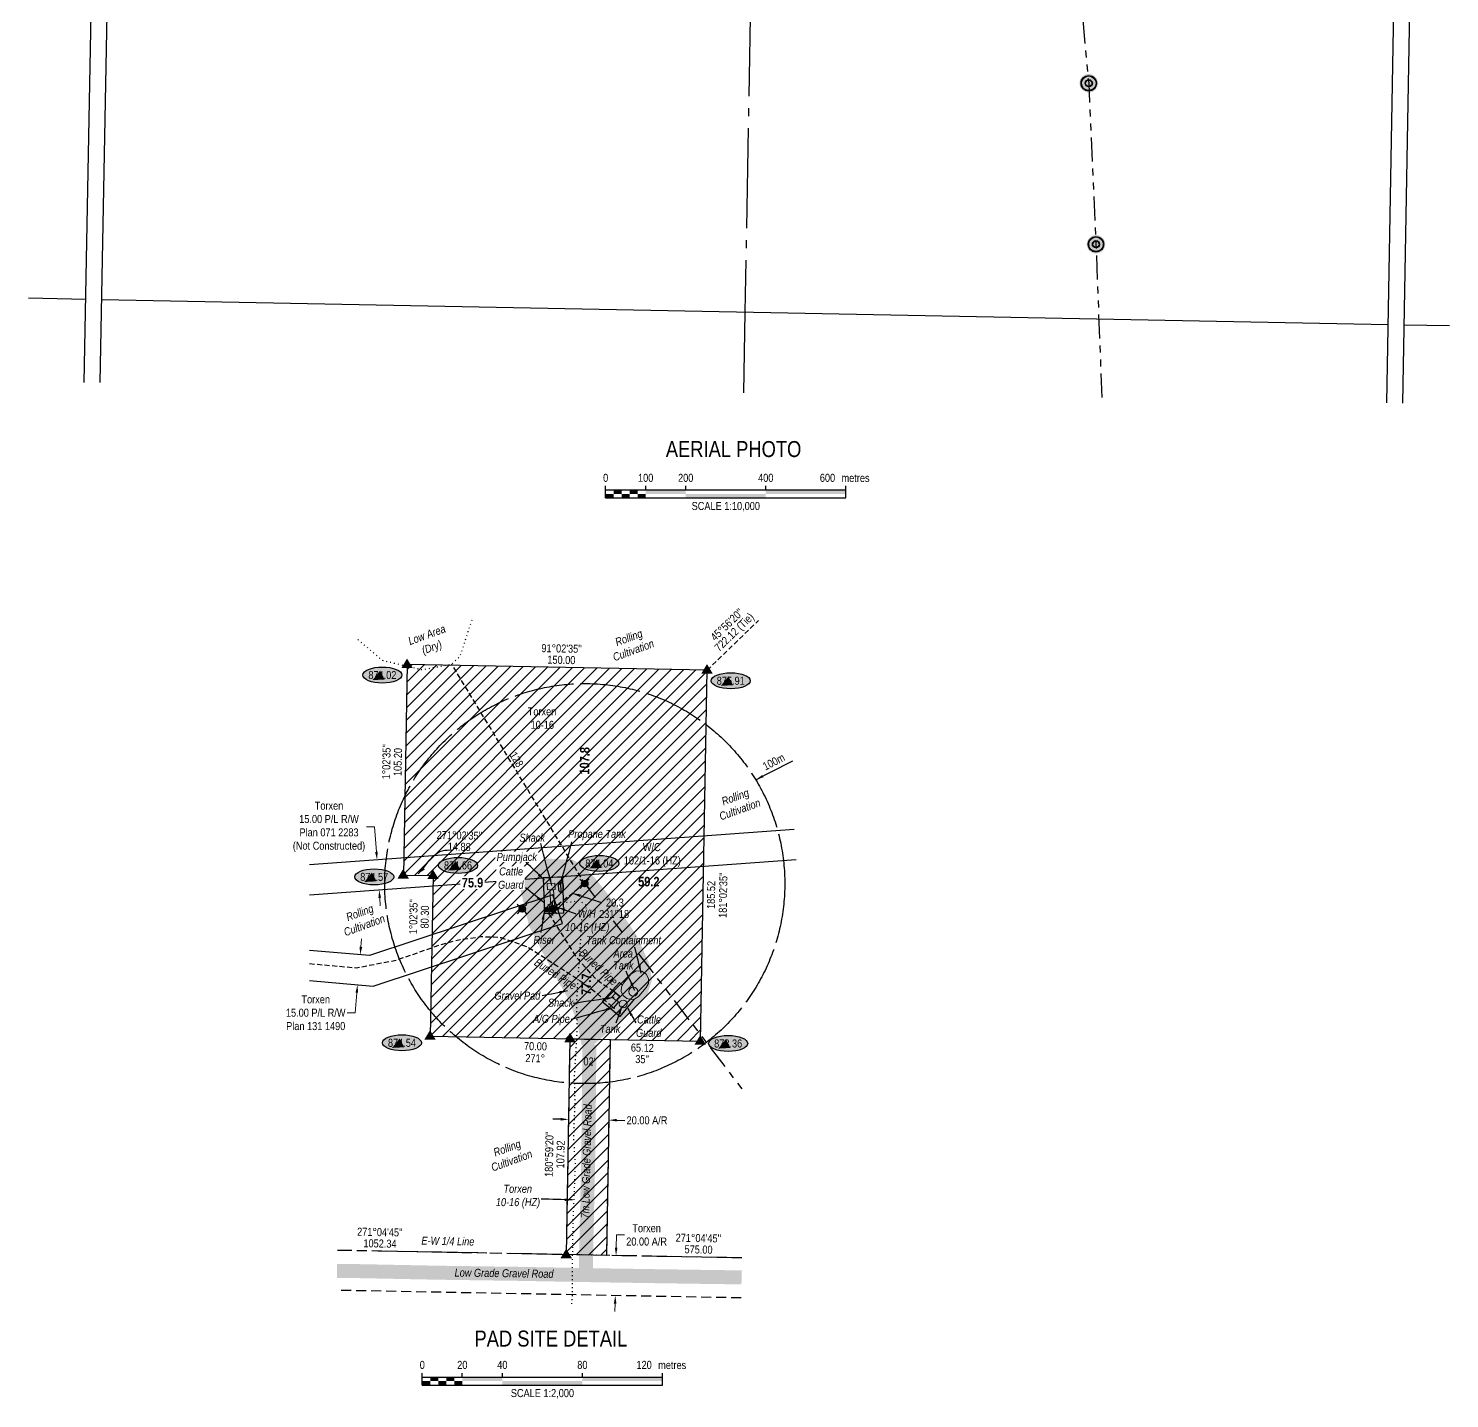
# Model space of a CAD drawing. Extents: x 407592 to 410875, y 5664442 to 5670132.
# Drawn here: x 409047 to 410823, y 5666244 to 5667956 of the extents above; entities that cross this region are included whole.
import ezdxf
from ezdxf.enums import TextEntityAlignment as Align

# ---------------------------------------------------------------- set-up
doc = ezdxf.new("R2010")
doc.units = 0
doc.header["$LTSCALE"] = 5
doc.header["$PDMODE"] = 32
doc.header["$PDSIZE"] = 20
for name, pattern in [('foc-ACCESSROAD', [3.75, 2.5, -1.25]), ('foc-BUFFER', [16.75, 15, -1.75]), ('foc-DOT', [1, 0.2, -0.8]), ('foc-DRILLPATH', [14.75, 6, -1.75, 1.75, -1.75, 1.75, -1.75]), ('foc-QUARTERLINE', [33, 25, -3, 2, -3]), ('foc-TIELINE', [1.875, 1.25, -0.625]), ('foc-TOPO', [1, 0.2, -0.8]), ('UG_PIPE', [1.875, 1.25, -0.625])]:
    doc.linetypes.add(name, pattern=pattern)
doc.layers.get('Defpoints').update_dxf_attribs({"color": 9})
for name, color, linetype in [('ABADATA-DRILL', 8, 'foc-DOT'), ('ABADATA-DRILL-T', 8, 'Continuous'), ('AS-FENCE', 48, 'foc-FENCE'), ('AS-PIPE-AG', 44, 'Continuous'), ('AS-PIPE-UG', 44, 'UG_PIPE'), ('AS-PIPE-UG-T', 44, 'Continuous'), ('AS-ROADS', 254, 'Continuous'), ('AS-SYMBOL', 7, 'Continuous'), ('AUX-BUFFER', 7, 'foc-BUFFER'), ('C-AR', 13, 'foc-ACCESSROAD'), ('C-RW', 13, 'Continuous'), ('C-WS-S', 13, 'Continuous'), ('DETAIL-T', 7, 'Continuous'), ('L-2', 7, 'Continuous'), ('L-BD', 7, 'Continuous'), ('L-BD1', 253, 'Continuous'), ('L-MON', 1, 'Continuous'), ('L-SEC', 7, 'Continuous'), ('L-SECQ', 8, 'foc-QUARTERLINE'), ('L-TIE', 7, 'foc-TIELINE'), ('L-TIE-T', 7, 'Continuous'), ('P-ELEVATION', 7, 'Continuous'), ('P-PDRILLPATH', 12, 'foc-DRILLPATH'), ('P-PROPOSED', 10, 'Continuous'), ('P-PROPOSED-EXISTING-H', 59, 'Continuous'), ('P-TXT', 4, 'Continuous'), ('T-GENERAL', 48, 'foc-TOPO'), ('T-TIE', 201, 'foc-TIELINE')]:
    doc.layers.add(name, color=color, linetype=linetype)
for name, color, linetype, lineweight in [('AS-GENERAL', 48, 'Continuous', 18), ('C-AR-T', 13, 'Continuous', 9), ('C-RW-T', 13, 'Continuous', 9), ('C-WS-T', 13, 'Continuous', 9), ('T-TEXT', 48, 'Continuous', 18), ('T-TIE-T', 201, 'Continuous', 18)]:
    doc.layers.add(name, color=color, linetype=linetype, lineweight=lineweight)
doc.styles.add('80', font='ARIALN.TTF', dxfattribs={"height": 10})
doc.styles.add('80CG', font='ARIALN.TTF', dxfattribs={"height": 10})
doc.styles.add('80L', font='ARIALN.TTF', dxfattribs={"height": 10})
doc.styles.add('80LS', font='ARIALNI.TTF', dxfattribs={"height": 10})
doc.styles.add('BOLD', font='ARIALNB.TTF')
doc.styles.add('foc-LtypeFont', font='ARIALN.TTF', dxfattribs={"height": 7.35})
doc.linetypes.add('foc-FENCE', pattern='A,10,-1,["X",foc-LtypeFont,S=0.2,R=0,X=-0.625,Y=-0.75],-1.24', length=12.24)
doc.dimstyles.new('CG2011', dxfattribs={"dimscale": 5, "dimtxt": 9, "dimasz": 2, "dimexe": 0.2, "dimexo": 0.0625, "dimgap": 0.5, "dimtad": 0, "dimtih": 1, "dimtoh": 1, "dimzin": 0, "dimdsep": 46, "dimtxsty": '80CG', "dimcen": 0.1, "dimse1": 1, "dimse2": 1, "dimclrd": 256, "dimclrt": 256, "dimaunit": 1, "dimadec": 4, "dimazin": 0, "dimtfac": 0.06, "dimtofl": 0, "dimtmove": 0, "dimatfit": 1, "dimfxl": 0.2, "dimtolj": 1, "dimtzin": 0, "dimlwd": -1, "dimarcsym": 0})
doc.dimstyles.new('Compass 5 000', dxfattribs={"dimscale": 5, "dimtxt": 9, "dimasz": 2, "dimexe": 0.2, "dimexo": 0.0625, "dimgap": 0.5, "dimtad": 0, "dimtih": 1, "dimtoh": 1, "dimzin": 0, "dimdsep": 46, "dimtxsty": '80CG', "dimcen": 0.1, "dimse1": 1, "dimse2": 1, "dimclrd": 256, "dimclrt": 256, "dimaunit": 1, "dimadec": 4, "dimazin": 0, "dimtfac": 0.06, "dimtofl": 0, "dimtmove": 0, "dimatfit": 1, "dimfxl": 0.2, "dimtolj": 1, "dimtzin": 0, "dimlwd": -1, "dimarcsym": 0})
pattern_1 = [(45, (176.171, 2443.539), (-7.85433562, 7.85433562), [])]

# ---------------------------------------------------------------- blocks, each defined once
blk = doc.blocks.new('RISER')
h = blk.add_hatch(color=255)
h.dxf.hatch_style = 1
edge = h.paths.add_edge_path()
edge.add_arc((0, 0), 0.7, 0, 360)
blk.add_hatch(color=48).paths.add_polyline_path([(0.58, -0.15), (-0.58, -0.15, 0.774597)])
at = {"color": 48}
blk.add_line((-0.58, -0.15), (0.58, -0.15), dxfattribs=at)
blk.add_circle((0, 0), 0.6, dxfattribs=at)
blk = doc.blocks.new('STRIA')
blk.add_hatch(color=255).paths.add_polyline_path([(-0.04, 1.52), (-1.47, -0.87), (1.39, -0.87)])
blk = doc.blocks.new('STRIAA')
blk.add_blockref('STRIA', (0, 0))
blk = doc.blocks.new('STRIB')
at = {"color": 1}
blk.add_solid([(-1.12, -0.67), (-0.04, 1.13), (1.04, -0.67)], dxfattribs=at)
blk = doc.blocks.new('STRIBB')
blk.add_blockref('STRIB', (0, 0))
blk = doc.blocks.new('STRICC')
for name in ['STRIAA', 'STRIBB']:
    blk.add_blockref(name, (0, 0))
blk = doc.blocks.new('fdspike')
blk.add_blockref('STRICC', (0, 0))
blk = doc.blocks.new('WC')
at = {"layer": 'L-MON'}
h = blk.add_hatch(color=255, dxfattribs=at)
h.dxf.hatch_style = 1
edge = h.paths.add_edge_path()
edge.add_arc((0, 0), 0.9, 0, 360)
at = {"layer": 'L-MON', "color": 240, "flags": 128}
for points in [[(-0.62, 0.5), (-1.23, 1.12)], [(0.52, 0.61), (1.13, 1.21)], [(-1.18, -1.18), (-0.56, -0.57)], [(1.16, -1.18), (0.56, -0.57)]]:
    blk.add_lwpolyline(points, dxfattribs=at)
at = {"layer": 'L-MON', "color": 240}
for radius in [0.8, 0.373]:
    blk.add_circle((0, 0), radius, dxfattribs=at)
blk = doc.blocks.new('*U425')
at = {"color": 48}
for p, q in [((-0.67, 1.75), (-0.62, 0.58)), ((0.53, 1.79), (0.58, 0.62))]:
    blk.add_line(p, q, dxfattribs=at)
for centre, start, end in [((-0.07, 1.77), 2.2848, 182.2848), ((-0.02, 0.6), 182.2848, 362.2848)]:
    blk.add_arc(centre, 0.6, start, end, dxfattribs=at)
at = {"layer": 'Defpoints'}
blk.add_line((-0.09, 2.37), (0, 0), dxfattribs=at)
blk = doc.blocks.new('GAS')
h = blk.add_hatch(color=255)
h.dxf.hatch_style = 1
edge = h.paths.add_edge_path()
edge.add_arc((0, 0), 0.9, 0, 360)
for p, q in [((-0.81, 0), (-1.62, 0)), ((-0.57, 0.57), (-1.14, 1.14)), ((0, 0.81), (0, 1.62)), ((0.57, 0.57), (1.14, 1.14)), ((1.62, 0), (0.81, 0)), ((-0.57, -0.57), (-1.14, -1.14)), ((0, -0.81), (0, -1.62)), ((1.14, -1.14), (0.57, -0.57))]:
    blk.add_line(p, q)
blk.add_circle((0, 0), 0.8)
blk = doc.blocks.new('*D432')
at = {"layer": 'C-RW-T', "transparency": 16777216}
for p, q in [((409462.4, 5666808.2), (409463.3, 5666818.2)), ((409457.2, 5666750.9), (409455, 5666725.9)), ((409455, 5666725.9), (409445, 5666725.9))]:
    blk.add_line(p, q, dxfattribs=at)
at = {"layer": 'C-RW-T', "linetype": 'Continuous', "transparency": 16777216}
for points in [[(409460.7, 5666808.4), (409464, 5666808.1), (409461.5, 5666798.3)], [(409455.6, 5666751.1), (409458.9, 5666750.8), (409458.1, 5666760.9)]]:
    blk.add_solid(points, dxfattribs=at)
at = {"layer": 'Defpoints', "color": 0, "linetype": 'Continuous', "transparency": 16777216}
for p in [(409440.4, 5666800.2), (409437, 5666762.8), (409458.1, 5666760.9)]:
    blk.add_point(p, dxfattribs=at)
at = {"layer": 'C-RW-T', "linetype": 'Continuous', "transparency": 16777216, "insert": (409405.9, 5666725.9), "char_height": 10, "attachment_point": 5, "style": '80CG'}
blk.add_mtext('\\A1;Torxen\\P15.00 P/L R/W\\PPlan 131 1490', dxfattribs=at)
blk = doc.blocks.new('*D433')
at = {"layer": 'C-RW-T', "transparency": 16777216}
for p, q in [((409479.5, 5666958.1), (409469.5, 5666958.1)), ((409481.7, 5666926.9), (409479.5, 5666958.1)), ((409485.9, 5666869.4), (409486.6, 5666859.5))]:
    blk.add_line(p, q, dxfattribs=at)
at = {"layer": 'C-RW-T', "linetype": 'Continuous', "transparency": 16777216}
for points in [[(409483.4, 5666927.1), (409480.1, 5666926.8), (409482.5, 5666917)], [(409487.6, 5666869.6), (409484.2, 5666869.3), (409485.2, 5666879.4)]]:
    blk.add_solid(points, dxfattribs=at)
at = {"layer": 'Defpoints', "color": 0, "linetype": 'Continuous', "transparency": 16777216}
for p in [(409451.8, 5666914.7), (409482.5, 5666917), (409454.5, 5666877.2)]:
    blk.add_point(p, dxfattribs=at)
at = {"layer": 'C-RW-T', "linetype": 'Continuous', "transparency": 16777216, "insert": (409422.5, 5666958.1), "char_height": 10, "attachment_point": 5, "style": '80CG', "bg_fill": 3, "box_fill_scale": 1.1, "bg_fill_color": 256, "bg_fill_true_color": 13158600, "bg_fill_transparency": 0}
blk.add_mtext('\\A1;Torxen\\P15.00 P/L R/W\\PPlan 071 2283\\P(Not Constructed)', dxfattribs=at)
blk = doc.blocks.new('*D435')
at = {"layer": 'C-AR-T', "transparency": 16777216}
for p, q in [((409781.3, 5666432.6), (409781.6, 5666448.4)), ((409781.6, 5666448.4), (409791.6, 5666448.4)), ((409780, 5666362.6), (409779.8, 5666352.6))]:
    blk.add_line(p, q, dxfattribs=at)
at = {"layer": 'C-AR-T', "linetype": 'Continuous', "transparency": 16777216}
for points in [[(409779.6, 5666432.6), (409782.9, 5666432.6), (409781.1, 5666422.6)], [(409778.3, 5666362.7), (409781.6, 5666362.6), (409780.2, 5666372.6)]]:
    blk.add_solid(points, dxfattribs=at)
at = {"layer": 'Defpoints', "color": 0, "linetype": 'Continuous', "transparency": 16777216}
for p in [(409781.1, 5666422.6), (409848.3, 5666421.3), (409847.3, 5666371.4)]:
    blk.add_point(p, dxfattribs=at)
at = {"layer": 'C-AR-T', "linetype": 'Continuous', "transparency": 16777216, "insert": (409819.3, 5666448.4), "char_height": 10, "attachment_point": 5, "style": '80CG'}
blk.add_mtext('\\A1;Torxen\\P20.00 A/R', dxfattribs=at)
blk = doc.blocks.new('we')
at = {"layer": 'P-ELEVATION'}
h = blk.add_hatch(color=111, dxfattribs=at)
h.dxf.hatch_style = 1
edge = h.paths.add_edge_path()
edge.add_ellipse((0, 0), major_axis=(-24.4, 0), ratio=0.410256, start_angle=0, end_angle=360)
at = {"layer": 'P-ELEVATION', "color": 7, "flags": 128}
blk.add_lwpolyline([(0, 0, 12.5, 0, 0), (-12.4, -6.4, 0, 0, 0)], format="xyseb", dxfattribs=at)
at = {"layer": 'P-ELEVATION', "color": 7}
blk.add_ellipse((0, 0), major_axis=(-24.4, 0), ratio=0.410256, dxfattribs=at)
at = {"layer": 'P-ELEVATION', "style": '80'}
blk.add_attdef('ELEVATION', text='', height=10, dxfattribs=at).set_placement((0, 0), align=Align.MIDDLE_CENTER)
blk = doc.blocks.new('*D452')
at = {"layer": 'Defpoints', "color": 0, "linetype": 'Continuous', "transparency": 16777216}
for p in [(409722.1, 5666597.1), (409772.1, 5666596.3), (409722, 5666592.7)]:
    blk.add_point(p, dxfattribs=at)
at = {"layer": 'P-TXT', "transparency": 16777216}
for p, q in [((409712, 5666592.9), (409702, 5666593.1)), ((409782, 5666591.7), (409792, 5666591.5))]:
    blk.add_line(p, q, dxfattribs=at)
at = {"layer": 'P-TXT', "linetype": 'Continuous', "transparency": 16777216}
for points in [[(409712.1, 5666594.5), (409712, 5666591.2), (409722, 5666592.7)], [(409782, 5666593.3), (409782, 5666590), (409772, 5666591.8)]]:
    blk.add_solid(points, dxfattribs=at)
at = {"layer": 'P-TXT', "linetype": 'Continuous', "transparency": 16777216, "insert": (409819.8, 5666591.5), "char_height": 10, "attachment_point": 5, "style": '80CG'}
blk.add_mtext('\\A1;20.00 A/R', dxfattribs=at)
blk = doc.blocks.new('plbh')
at = {"layer": 'L-MON'}
h = blk.add_hatch(color=255, dxfattribs=at)
h.dxf.hatch_style = 1
edge = h.paths.add_edge_path()
edge.add_arc((0, 0), 1.16, 0, 360)
h = blk.add_hatch(color=256, dxfattribs=at)
h.dxf.hatch_style = 1
h.paths.add_polyline_path([(-0.96, 0, 1), (0.96, 0, 1)])
h.paths.add_polyline_path([(0.91, 0, -1), (-0.91, 0, -1)], flags=16)
h.paths.add_polyline_path([(0.45, 0, -1), (-0.45, 0, -1)], flags=0)
h = blk.add_hatch(color=256, dxfattribs=at)
h.dxf.hatch_style = 1
h.paths.add_polyline_path([(-0.45, 0, 1), (0.45, 0, 1)])
h.paths.add_polyline_path([(0.4, 0, -1), (-0.4, 0, -1)], flags=16)
at = {"layer": 'L-MON', "color": 240}
for radius in [0.96, 0.91, 0.45, 0.4]:
    blk.add_circle((0, 0), radius, dxfattribs=at)
blk = doc.blocks.new('*U477')
at = {"color": 0}
for p, q in [((-150, 0), (-150, 15)), ((-150, 10), (150.2, 10)), ((-150, 0), (150.2, 0)), ((-100, 10), (-100, 15)), ((-50, 10), (-50, 15)), ((50, 10), (50, 15)), ((150.2, 0), (150.2, 15))]:
    blk.add_line(p, q, dxfattribs=at)
for points in [[(-150, 5), (-140, 5), (-150, 0), (-140, 0)], [(-140, 10), (-130, 10), (-140, 5), (-130, 5)], [(-130, 5), (-120, 5), (-130, 0), (-120, 0)], [(-120, 10), (-110, 10), (-120, 5), (-110, 5)], [(-110, 5), (-100, 5), (-110, 0), (-100, 0)], [(-100, 10), (-50, 10), (-100, 5), (-50, 5)], [(-50, 5), (50, 5), (-50, 0), (50, 0)], [(50, 10), (150.2, 10), (50, 5), (150.2, 5)]]:
    blk.add_solid(points, dxfattribs=at)
at = {"color": 0, "style": '80'}
blk.add_text('metres', height=10, dxfattribs=at).set_placement((162.2, 20), align=Align.CENTER)
at = {"color": 0, "char_height": 10, "style": '80'}
for s, insert, attachment_point in [('0', (-150, 30.2), 2), ('100', (-100, 30.2), 2), ('200', (-50, 30.2), 2), ('400', (50, 30.2), 2), ('600', (136.7, 30.2), 3), ('SCALE 1:10,000', (0.1, -5), 2)]:
    blk.add_mtext(s, dxfattribs=dict(at, insert=insert, attachment_point=attachment_point))
blk = doc.blocks.new('*U564')
at = {"color": 0}
for p, q in [((-150, 0), (-150, 15)), ((-150, 10), (150.2, 10)), ((-150, 0), (150.2, 0)), ((-100, 10), (-100, 15)), ((-50, 10), (-50, 15)), ((50, 10), (50, 15)), ((150.2, 0), (150.2, 15))]:
    blk.add_line(p, q, dxfattribs=at)
for points in [[(-150, 5), (-140, 5), (-150, 0), (-140, 0)], [(-140, 10), (-130, 10), (-140, 5), (-130, 5)], [(-130, 5), (-120, 5), (-130, 0), (-120, 0)], [(-120, 10), (-110, 10), (-120, 5), (-110, 5)], [(-110, 5), (-100, 5), (-110, 0), (-100, 0)], [(-100, 10), (-50, 10), (-100, 5), (-50, 5)], [(-50, 5), (50, 5), (-50, 0), (50, 0)], [(50, 10), (150.2, 10), (50, 5), (150.2, 5)]]:
    blk.add_solid(points, dxfattribs=at)
at = {"color": 0, "style": '80'}
blk.add_text('metres', height=10, dxfattribs=at).set_placement((162.2, 20), align=Align.CENTER)
at = {"color": 0, "char_height": 10, "style": '80'}
for s, insert, attachment_point in [('0', (-150, 30.2), 2), ('20', (-100, 30.2), 2), ('40', (-50, 30.2), 2), ('80', (50, 30.2), 2), ('120', (136.7, 30.2), 3), ('SCALE 1:2,000', (0.1, -5), 2)]:
    blk.add_mtext(s, dxfattribs=dict(at, insert=insert, attachment_point=attachment_point))

msp = doc.modelspace()

# ---------------------------------------------------------------- hatches: boundary and pattern name
at = {"layer": 'AS-ROADS'}
h = msp.add_hatch(color=256, dxfattribs=at)
h.dxf.hatch_style = 1
h.paths.add_polyline_path([(409781.06, 5666861.303), (409753.687, 5666895.513), (409740.132, 5666909.253), (409727.41, 5666916.918), (409694.475, 5666918.571), (409659.605, 5666889.013), (409672.502, 5666833.821), (409700.622, 5666779.613), (409720.785, 5666744.161), (409732.377, 5666714.718), (409738.092, 5666685.766), (409753.427, 5666686.121), (409779.127, 5666708.801), (409809.187, 5666736.138), (409820.17, 5666748.481), (409825.942, 5666766.416), (409822.477, 5666787.768), (409807.402, 5666821.458)])
at = {"layer": 'P-PROPOSED-EXISTING-H'}
h = msp.add_hatch(dxfattribs=at)
h.set_pattern_fill('ANSI31', color=256, scale=3.498491, style=0)
h.set_pattern_definition(pattern_1)
h.paths.add_polyline_path([(409886.479, 5666690.379), (409894.96, 5667153.901), (409520.185, 5667160.758), (409515.374, 5666897.866), (409552.552, 5666897.186), (409548.881, 5666696.556)])
h = msp.add_hatch(dxfattribs=at)
h.set_pattern_fill('ANSI31', color=256, scale=3.498491, style=0)
h.set_pattern_definition(pattern_1)
h.paths.add_polyline_path([(409719.112, 5666423.745), (409723.776, 5666693.356), (409773.746, 5666692.441), (409769.083, 5666422.881)])

# ---------------------------------------------------------------- linework, layer by layer
at = {"layer": 'ABADATA-DRILL', "flags": 128}
msp.add_lwpolyline([(409701.782, 5666855.391), (409713.65, 5666863.663), (409728.029, 5666864.631), (409734.33, 5666866.408), (409743.701, 5666860.433), (409743.539, 5666855.749), (409739.823, 5666850.096), (409734.653, 5666847.189), (409738.046, 5666844.121), (409736.618, 5666816.573), (409733.726, 5666773.625), (409731.66, 5666740.174), (409732.123, 5666701.021), (409728.893, 5666647.192), (409729.541, 5666615.458), (409727.904, 5666568.396), (409729.975, 5666536.932), (409727.08, 5666461.522), (409726.22, 5666409.895), (409726.22, 5666373.002), (409724.987, 5666358.74)], dxfattribs=at)
at = {"layer": 'AS-FENCE', "flags": 128}
msp.add_lwpolyline([(409714.537, 5666895.241), (409690.032, 5666894.303), (409691.632, 5666849.986), (409716.062, 5666850.948)], close=True, dxfattribs=at)
msp.add_lwpolyline([(409788.977, 5666760.413), (409785.545, 5666763.641), (409763.597, 5666739.813), (409786.227, 5666721.251), (409804.202, 5666742.968)], dxfattribs=at)
at = {"layer": 'AS-GENERAL', "flags": 128}
for points in [[(409704.535, 5666887.928), (409705.167, 5666879.938), (409695.665, 5666879.288), (409695.065, 5666887.268)], [(409704.08, 5666859.958), (409699.5, 5666859.761), (409698.432, 5666879.313), (409703.112, 5666879.548)], [(409794.607, 5666743.701), (409799.865, 5666742.476), (409804.202, 5666742.968), (409809.745, 5666746.681), (409818.735, 5666757.583), (409821.597, 5666762.578), (409821.685, 5666768.708), (409818.752, 5666774.171), (409813.127, 5666777.863), (409806.407, 5666778.251), (409799.562, 5666773.971), (409790.635, 5666763.088), (409787.795, 5666758.103), (409787.717, 5666752.186), (409789.987, 5666747.393)]]:
    msp.add_lwpolyline(points, close=True, dxfattribs=at)
at = {"layer": 'AS-GENERAL', "linetype": 'Continuous', "flags": 128}
msp.add_lwpolyline([(409775.787, 5666745.241), (409780.472, 5666750.376), (409785.505, 5666746.328), (409781.115, 5666741.051)], close=True, dxfattribs=at)
at = {"layer": 'AS-GENERAL'}
for centre, radius in [((409802.69, 5666752.33), 5.689), ((409790.042, 5666736.838), 4.846)]:
    msp.add_circle(centre, radius, dxfattribs=at)
at = {"layer": 'AS-PIPE-AG', "linetype": 'Continuous', "flags": 128}
msp.add_lwpolyline([(409779.037, 5666730.973), (409772.86, 5666736.486)], dxfattribs=at)
at = {"layer": 'AS-PIPE-AG', "flags": 128}
for points in [[(409781.905, 5666741.498), (409784.327, 5666739.361), (409777.91, 5666732.003)], [(409785.48, 5666746.561), (409778.422, 5666752.336)]]:
    msp.add_lwpolyline(points, dxfattribs=at)
at = {"layer": 'AS-PIPE-UG', "flags": 128}
for points in [[(409778.422, 5666752.336), (409764.692, 5666761.078), (409754.69, 5666769.343), (409732.457, 5666794.361), (409710.502, 5666829.053), (409693.915, 5666854.971)], [(409398.316, 5666787.309), (409456.635, 5666782.111), (409506.565, 5666791.738), (409560.147, 5666810.306), (409586.5, 5666817.571), (409612.535, 5666821.101), (409628.485, 5666820.573), (409637.385, 5666819.811), (409670.327, 5666808.371), (409685.027, 5666799.061), (409712.992, 5666781.001), (409733.64, 5666767.696), (409751.24, 5666754.913), (409757.237, 5666750.073), (409772.86, 5666736.486)]]:
    msp.add_lwpolyline(points, dxfattribs=at)
at = {"layer": 'AS-ROADS', "const_width": 17.492, "flags": 128}
for points in [[(409747.834, 5666685.991), (409746.477, 5666549.048), (409744.76, 5666473.113), (409743.262, 5666397.743)], [(409937.937, 5666395.329), (409863.132, 5666396.373), (409761.897, 5666397.896), (409661.25, 5666399.743), (409559.905, 5666401.171), (409458.8, 5666403.168), (409432.543, 5666403.427)]]:
    msp.add_lwpolyline(points, dxfattribs=at)
at = {"layer": 'AUX-BUFFER', "color": 251, "linetype": 'foc-BUFFER'}
msp.add_circle((409742.02, 5666887.236), 249.892, dxfattribs=at)
at = {"layer": 'C-AR', "flags": 128}
msp.add_lwpolyline([(409769.081, 5666422.784), (409719.147, 5666423.765), (409723.799, 5666693.409), (409773.77, 5666692.546)], close=True, dxfattribs=at)
for points in [[(409938.397, 5666419.636), (409433.027, 5666429.153)], [(409937.454, 5666369.667), (409432.086, 5666379.183)]]:
    msp.add_lwpolyline(points, dxfattribs=at)
at = {"layer": 'C-RW', "flags": 128}
for points in [[(410003.589, 5666954.774), (409398.316, 5666910.865)], [(409398.316, 5666873.109), (410006.314, 5666917.197)], [(409398.316, 5666766.288), (409477.654, 5666759.144), (409714.152, 5666837.48), (409702.339, 5666873.147), (409473.184, 5666797.248), (409398.316, 5666803.886)]]:
    msp.add_lwpolyline(points, dxfattribs=at)
at = {"layer": 'L-SEC', "color": 255}
for p, q in [((409118.515, 5667617.031), (409046.959, 5667618.424)), ((410745.843, 5667585.361), (409138.619, 5667616.64)), ((410822.502, 5667583.869), (410765.948, 5667584.97))]:
    msp.add_line(p, q, dxfattribs=at)
at = {"layer": 'L-SEC', "color": 255, "flags": 128}
for points in [[(409116.539, 5667513.43), (409149.175, 5669224.847)], [(409136.645, 5667513.113), (409169.28, 5669224.481)], [(410744.101, 5667487.752), (410758.314, 5668284.188)], [(410764.207, 5667487.435), (410778.419, 5668283.801)]]:
    msp.add_lwpolyline(points, dxfattribs=at)
at = {"layer": 'L-SECQ', "color": 255}
for p, q in [((409955.298, 5668325.733), (409942.024, 5667601.005)), ((409942.024, 5667601.005), (409940.182, 5667500.436))]:
    msp.add_line(p, q, dxfattribs=at)
at = {"layer": 'L-SECQ'}
msp.add_line((409938.394, 5666419.617), (409433.027, 5666429.131), dxfattribs=at)
at = {"layer": 'L-TIE'}
msp.add_line((409894.96, 5667153.901), (409959.027, 5667215.902), dxfattribs=at)
at = {"layer": 'L-TIE', "flags": 128}
msp.add_lwpolyline([(409742.02, 5666887.236), (409701.782, 5666855.391)], dxfattribs=at)
at = {"layer": 'P-PDRILLPATH', "flags": 128}
for points in [[(410194.515, 5668586.776), (410313.777, 5668431.03), (410323.757, 5668289.87), (410330.522, 5668248.748), (410352.656, 5668088.356), (410371.68, 5667887.034), (410380.711, 5667685.907), (410388.098, 5667493.369)], [(409742.02, 5666887.236), (409755.209, 5666870.012)], [(409777.679, 5666840.667), (409788.871, 5666826.053)], [(409809.086, 5666799.653), (409942.286, 5666625.704)]]:
    msp.add_lwpolyline(points, dxfattribs=at)
at = {"layer": 'P-PROPOSED'}
msp.add_lwpolyline([(409886.479, 5666690.379), (409894.96, 5667153.901), (409520.185, 5667160.758), (409515.374, 5666897.866), (409552.552, 5666897.186), (409548.881, 5666696.556)], close=True, dxfattribs=at)
at = {"layer": 'P-PROPOSED', "flags": 128}
msp.add_lwpolyline([(409719.112, 5666423.745), (409723.776, 5666693.356), (409773.746, 5666692.441), (409769.083, 5666422.881)], close=True, dxfattribs=at)
at = {"layer": 'T-GENERAL', "flags": 128}
msp.add_lwpolyline([(409458.58, 5667192.197), (409488.845, 5667166.286), (409538.745, 5667154.498), (409575.755, 5667161.406), (409586.432, 5667171.376), (409601.521, 5667217.776)], dxfattribs=at)

# ---------------------------------------------------------------- block references
at = {"layer": 'AS-SYMBOL', "color": 4, "linetype": 'Continuous', "xscale": 4.997843850000097, "yscale": 4.997843850000097, "zscale": 4.997843850000097}
msp.add_blockref('*U425', (409712.257, 5666876.748), dxfattribs=at)
at = {"layer": 'AS-SYMBOL', "color": 3, "xscale": 4.997843850000097, "yscale": 4.997843850000097, "zscale": 4.997843850000097}
msp.add_blockref('RISER', (409694.63, 5666854.756), dxfattribs=at)
at = {"layer": 'C-WS-S', "color": 4, "linetype": 'Continuous', "xscale": 4.997843850000096, "yscale": 4.997843850000096, "zscale": 4.997843850000096}
msp.add_blockref('GAS', (409701.782, 5666855.391), dxfattribs=at)
at = {"layer": 'Defpoints', "color": 4, "linetype": 'Continuous', "xscale": 4.99784385000006, "yscale": 4.99784385000006, "zscale": 4.99784385000006}
msp.add_blockref('WC', (409663.915, 5666855.541), dxfattribs=at)
at = {"layer": 'DETAIL-T'}
msp.add_blockref('*U564', (409689.047, 5666260.828), dxfattribs=at)
at = {"layer": 'L-2'}
msp.add_blockref('*U477', (409918.145, 5667368.964), dxfattribs=at)
at = {"layer": 'L-BD', "color": 4, "linetype": 'Continuous', "xscale": 0.99956877, "yscale": 0.99956877, "zscale": 0.99956877}
for p, values in [((409489.173, 5667147.804), {'ELEVATION': '874.02'}), ((409924.442, 5667140.669), {'ELEVATION': '875.91'}), ((409583.685, 5666909.987), {'ELEVATION': '874.66'}), ((409760.243, 5666912.467), {'ELEVATION': '874.04'}), ((409479.006, 5666895.668), {'ELEVATION': '874.57'}), ((409513.656, 5666688.381), {'ELEVATION': '874.54'}), ((409921.2, 5666687.555), {'ELEVATION': '873.36'})]:
    msp.add_blockref('we', p, dxfattribs=at).add_auto_attribs(values)
at = {"layer": 'L-MON', "color": 3}
for name, p, xscale, yscale, zscale in [('plbh', (410371.68, 5667887.034), 9.995687700000063, 9.995687700000063, 9.995687700000063), ('plbh', (410380.711, 5667685.907), 9.995687700000063, 9.995687700000063, 9.995687700000063), ('fdspike', (409520.185, 5667160.758), 4.997843850000096, 4.997843850000096, 4.997843850000096), ('fdspike', (409894.96, 5667153.901), 4.997843850000096, 4.997843850000096, 4.997843850000096), ('fdspike', (409515.375, 5666897.901), 4.997843850000096, 4.997843850000096, 4.997843850000096), ('fdspike', (409552.57, 5666897.196), 4.997843850000096, 4.997843850000096, 4.997843850000096), ('fdspike', (409548.897, 5666696.596), 4.997843850000096, 4.997843850000096, 4.997843850000096), ('fdspike', (409723.807, 5666693.413), 4.997843850000096, 4.997843850000096, 4.997843850000096), ('fdspike', (409886.495, 5666690.376), 4.997843850000096, 4.997843850000096, 4.997843850000096), ('fdspike', (409719.11, 5666423.648), 4.997843850000096, 4.997843850000096, 4.997843850000096)]:
    msp.add_blockref(name, p, dxfattribs=dict(at, xscale=xscale, yscale=yscale, zscale=zscale))
at = {"layer": 'L-MON', "xscale": 4.997843850000096, "yscale": 4.997843850000096, "zscale": 4.997843850000096}
msp.add_blockref('WC', (409742.02, 5666887.236), dxfattribs=at)

# ---------------------------------------------------------------- texts
at = {"layer": 'ABADATA-DRILL-T', "insert": (409630.056, 5666511.043), "char_height": 9.99569, "attachment_point": 1, "style": '80L'}
msp.add_mtext_dynamic_manual_height_columns('\\pi10.42749;{\\fArial Narrow|b0|i1|c0|p34;Torxen\\P\\pi0.89886;10-16 (HZ)}', width=54.78987, gutter_width=49.978, heights=[0], dxfattribs=at)
at = {"layer": 'AS-GENERAL', "insert": (409520.06, 5667194.401), "char_height": 10, "attachment_point": 1, "rotation": 20, "style": '80L'}
msp.add_mtext_dynamic_manual_height_columns('\\pi0.241;{\\fArial Narrow|b0|i1|c0|p34;Low Area \\P\\pi12.23281;(Dry)}', width=48.2719, gutter_width=124.946, heights=[0], dxfattribs=at)
at = {"layer": 'AS-PIPE-UG-T', "insert": (409740.912, 5666807.16), "char_height": 9.99569, "attachment_point": 1, "rotation": 316.894448, "style": '80L', "bg_fill": 1, "box_fill_scale": 1.15, "bg_fill_color": 254, "bg_fill_transparency": 0}
msp.add_mtext_dynamic_manual_height_columns('\\pi0.29885;{\\fArial Narrow|b0|i1|c0|p34;Buried Pipe}', width=59.01042, gutter_width=49.978, heights=[0], dxfattribs=at)
at = {"layer": 'AS-PIPE-UG-T', "insert": (409683.094, 5666794.747), "char_height": 9.99569, "attachment_point": 1, "rotation": 327.202756, "style": '80L'}
msp.add_mtext_dynamic_manual_height_columns('\\pi0.29885;{\\fArial Narrow|b0|i1|c0|p34;Buried Pipe}', width=59.01042, gutter_width=49.978, heights=[0], dxfattribs=at)
at = {"layer": 'AUX-BUFFER', "insert": (409963.137, 5667037.309), "char_height": 10, "attachment_point": 1, "rotation": 27.156187, "style": '80L'}
msp.add_mtext_dynamic_manual_height_columns('100m', width=34.23455, gutter_width=225, heights=[0], dxfattribs=at)
at = {"layer": 'C-WS-T', "insert": (409670.631, 5667107.272), "char_height": 9.99569, "attachment_point": 1, "style": '80L'}
msp.add_mtext_dynamic_manual_height_columns('\\pi0.19316;Torxen\\P\\pi3.71143;10-16', width=34.93486, gutter_width=124.946, heights=[0], dxfattribs=at)
at = {"layer": 'C-WS-T', "insert": (409716.573, 5666854.513), "char_height": 9.99569, "attachment_point": 1, "style": '80L', "bg_fill": 1, "box_fill_scale": 1.15, "bg_fill_color": 254, "bg_fill_transparency": 0}
msp.add_mtext_dynamic_manual_height_columns('\\pi16.79923;{\\fArial Narrow|b0|i1|c0|p34;W/H\\P\\pi0.89886;10-16 (HZ)}', width=54.78987, gutter_width=49.978, heights=[0], dxfattribs=at)
at = {"layer": 'DETAIL-T', "color": 3, "char_height": 20, "style": '80CG'}
for s, insert, width, attachment_point in [('\\pi7.69643;AERIAL PHOTO', (409835.61, 5667440.087), 183.7421, 1), ('PAD SITE DETAIL', (409699.706, 5666318.776), 223.85802, 5)]:
    msp.add_mtext(s, dxfattribs=dict(at, insert=insert, width=width, attachment_point=attachment_point))
at = {"layer": 'L-BD', "linetype": 'Continuous', "style": '80L'}
for s, height, p in [("45°56'20''", 9.9957, (409919.597, 5667210.78)), ('722.12 (Tie)', 9.99569, (409929.503, 5667200.545))]:
    msp.add_text(s, height=height, rotation=44.0615, dxfattribs=at).set_placement(p, align=Align.MIDDLE)
at = {"layer": 'L-BD', "color": 3, "style": 'BOLD'}
for s, rotation, p in [('107.8', 88.951739, (409747.551, 5667023.336)), ('59.2', 359.928, (409808.696, 5666883.753))]:
    msp.add_text(s, height=11.9948, rotation=rotation, dxfattribs=at).set_placement(p)
at = {"layer": 'L-BD', "color": 3, "insert": (409737.682, 5666748.311), "char_height": 11.9948, "width": 24.84631, "attachment_point": 1, "rotation": 88.955954, "style": 'BOLD', "bg_fill": 1, "box_fill_scale": 1.15, "bg_fill_color": 254, "bg_fill_transparency": 0}
msp.add_mtext('77.7', dxfattribs=at)
at = {"layer": 'L-BD', "linetype": 'Continuous', "insert": (409486.086, 5666456.94), "char_height": 9.99569, "width": 57.41889, "attachment_point": 2, "rotation": 358.9215, "style": '80L', "bg_fill": 3, "box_fill_scale": 1.15, "bg_fill_color": 256, "bg_fill_true_color": 256, "bg_fill_transparency": 0}
msp.add_mtext("271°04'45''", dxfattribs=at)
at = {"layer": 'L-BD1', "style": '80L'}
for s, height, rotation, p in [("91°02'35''", 9.9957, 358.9517, (409713.063, 5667180.973)), ('150.00', 9.9957, 358.9517, (409712.802, 5667166.731)), ("271°02'35''", 9.99569, 358.9517, (409585.442, 5666947.514)), ('14.88', 9.9957, 358.9517, (409585.181, 5666933.272)), ("181°02'35''", 9.99569, 88.951778, (409914.81, 5666872.805)), ('185.52', 9.9957, 88.951778, (409899.819, 5666873.079)), ("1°02'35''", 9.9957, 88.9517, (409527.888, 5666845.824)), ('80.30', 9.9957, 88.9517, (409542.129, 5666845.564)), ('70.00', 9.9957, 358.9517, (409680.434, 5666684.151)), ('65.12', 9.9957, 358.9517, (409813.975, 5666682.208)), ('271°', 9.9957, 358.9517, (409680.16, 5666669.16)), ("35''", 9.9957, 358.9517, (409813.714, 5666667.966))]:
    msp.add_text(s, height=height, rotation=rotation, dxfattribs=at).set_placement(p, align=Align.MIDDLE)
at = {"layer": 'L-BD1', "linetype": 'Continuous', "style": '80L'}
for s, height, p in [("180°59'20''", 9.99569, (409697.509, 5666549.201)), ('107.92', 9.9957, (409711.751, 5666548.954))]:
    msp.add_text(s, height=height, rotation=89.0089, dxfattribs=at).set_placement(p, align=Align.MIDDLE)
at = {"layer": 'L-BD1', "insert": (409740.466, 5666670.204), "char_height": 9.9957, "width": 14.4662, "attachment_point": 1, "rotation": 358.9517, "style": '80L'}
msp.add_mtext("02'", dxfattribs=at)
at = {"layer": 'L-MON', "color": 4, "linetype": 'Continuous', "insert": (409786.952, 5666937.816), "char_height": 9.99569, "attachment_point": 1, "style": '80L'}
msp.add_mtext_dynamic_manual_height_columns('\\pi27.70858;W/C\\P\\pi3.84779;102/1-16 (HZ)', width=77.04493, gutter_width=49.978, heights=[0], dxfattribs=at)
at = {"layer": 'L-SECQ', "insert": (409537.703, 5666446.29), "char_height": 9.99569, "attachment_point": 1, "rotation": 358.92154, "style": '80L'}
msp.add_mtext_dynamic_manual_height_columns('\\pi0.32612;{\\fArial Narrow|b0|i1|c0|p34;E-W 1/4 Line}', width=66.00604, gutter_width=49.978, heights=[0], dxfattribs=at)
at = {"layer": 'L-TIE-T', "insert": (409759.736, 5666868.57), "char_height": 9.99569, "width": 39.15541, "attachment_point": 1, "line_spacing_factor": 0.855, "style": '80L'}
msp.add_mtext("\\pi8.86609;20.3\\P\\pi0.21021;231°18' ", dxfattribs=at)
at = {"layer": 'T-TEXT', "char_height": 9.99569, "width": 53.28303, "attachment_point": 2, "rotation": 20, "style": '80LS'}
for insert in [(409795.322, 5667199.131), (409928.346, 5667000.271), (409643.236, 5666561.675)]:
    msp.add_mtext('Rolling\\PCultivation', dxfattribs=dict(at, insert=insert))
at = {"layer": 'T-TEXT', "linetype": 'Continuous', "char_height": 9.99569, "attachment_point": 1, "style": '80L'}
for s, width, insert in [('\\pi0.45567;{\\fArial Narrow|b0|i1|c0|p34;Shack}', 32.5348, (409659.998, 5666949.625)), ('\\pi0.32612;{\\fArial Narrow|b0|i1|c0|p34;Propane Tank}', 72.64029, (409721.027, 5666954.292)), ('\\pi0.32612;{\\fArial Narrow|b0|i1|c0|p34;Riser}', 27.80969, (409677.643, 5666822.008)), ('\\pi0.7625;{\\fArial Narrow|b0|i1|c0|p34;Tank Containment \\P\\pi35.07239;Area}', 94.11124, (409742.972, 5666821.578)), ('\\pi0.7625;{\\fArial Narrow|b0|i1|c0|p34;Tank}', 26.16647, (409776.704, 5666790.068)), ('\\pi0.45567;{\\fArial Narrow|b0|i1|c0|p34;Shack}', 32.5348, (409695.627, 5666743.494)), ('\\pi0.7625;{\\fArial Narrow|b0|i1|c0|p34;Tank}', 26.16647, (409760.223, 5666710.744))]:
    msp.add_mtext_dynamic_manual_height_columns(s, width=width, gutter_width=49.978, heights=[0], dxfattribs=dict(at, insert=insert))
at = {"layer": 'T-TEXT', "attachment_point": 1, "style": '80L'}
for s, width, gutter_width, insert, char_height in [('\\pi0.60593;{\\fArial Narrow|b0|i1|c0|p34;Gravel Pad}', 57.97176, 50, (409628.557, 5666752.316), 10), ('{\\fArial Narrow|b0|i1|c0|p34;A/G Pipe}', 45.64647, 49.978, (409677.553, 5666723.311), 9.99569), ('\\pi1.94889;{\\fArial Narrow|b0|i1|c0|p34;Cattle \\P\\pi0.60567;Guard}', 32.48708, 49.978, (409805.488, 5666722.519), 9.99569)]:
    msp.add_mtext_dynamic_manual_height_columns(s, width=width, gutter_width=gutter_width, heights=[0], dxfattribs=dict(at, insert=insert, char_height=char_height))
at = {"layer": 'T-TEXT', "char_height": 10, "attachment_point": 1, "style": '80L'}
for s, width, insert, rotation in [('{\\fArial Narrow|b0|i1|c0|p34;7m Low Grade Gravel Road}', 143.29236, (409737.514, 5666469.076), 88.704729), ('{\\fArial Narrow|b0|i1|c0|p34;Low Grade Gravel Road}', 124.19277, (409579.515, 5666406.46), 359.193011)]:
    msp.add_mtext_dynamic_manual_height_columns(s, width=width, gutter_width=124.946, heights=[0], dxfattribs=dict(at, insert=insert, rotation=rotation))
at = {"layer": 'T-TIE-T', "insert": (409656.244, 5667053.036), "char_height": 9.9957, "attachment_point": 1, "rotation": 301.233893, "style": '80L'}
msp.add_mtext_dynamic_manual_height_columns('128', width=12.29115, gutter_width=49.978, heights=[0], dxfattribs=at)

# ---------------------------------------------------------------- dimensions: what is measured, and where the dimension line sits
at = {"layer": 'C-RW-T', "linetype": 'Continuous'}
dim = msp.add_linear_dim(base=(409458.114, 5666760.903), p1=(409440.37, 5666800.157), p2=(409437.006, 5666762.804), angle=264.854978, text='Torxen\\P15.00 P/L R/W\\PPlan 131 1490', dimstyle='Compass 5 000', dxfattribs=at)
dim.commit()
dim.dimension.update_dxf_attribs({"geometry": '*D432', "text_midpoint": (409405.874, 5666725.876), "dimtype": 161})
at = {"layer": 'P-TXT', "linetype": 'Continuous'}
dim = msp.add_linear_dim(base=(409722.035, 5666592.704), p1=(409772.097, 5666596.269), p2=(409722.111, 5666597.133), angle=179.008884, text='20.00 A/R', dimstyle='Compass 5 000', dxfattribs=at)
dim.commit()
dim.dimension.update_dxf_attribs({"geometry": '*D452', "text_midpoint": (409819.753, 5666591.494), "dimtype": 161})

# ---------------------------------------------------------------- leaders
at = {"layer": 'ABADATA-DRILL-T', "path_type": 1}
msp.add_leader([(409726.794, 5666492.087), (409687.433, 5666493.257)], dimstyle='Compass 5 000', override={"dimgap": 0.5, "dimtad": 0}, dxfattribs=at)
at = {"layer": 'AUX-BUFFER', "path_type": 1}
msp.add_leader([(409955.713, 5667016.986), (410002.138, 5667040.8)], dimstyle='CG2011', override={"dimasz": 2, "dimgap": 0.5, "dimtad": 0}, dxfattribs=at)
at = {"layer": 'C-WS-T', "color": 4, "linetype": 'Continuous', "path_type": 1}
msp.add_leader([(409707.989, 5666857.728), (409730.843, 5666849.559)], dimstyle='Compass 5 000', override={"dimgap": 0.5, "dimtad": 0}, dxfattribs=at)
at = {"layer": 'L-BD1', "path_type": 1}
msp.add_leader([(409533.891, 5666899.495), (409565.478, 5666928.704), (409571.756, 5666929.274)], dimstyle='Compass 5 000', override={"dimgap": 0.5, "dimtad": 0}, dxfattribs=at)
at = {"layer": 'L-TIE-T', "path_type": 1}
msp.add_leader([(409726.877, 5666875.251), (409763.544, 5666863.5)], dimstyle='Compass 5 000', override={"dimgap": 0.5, "dimtad": 0}, dxfattribs=at)
at = {"layer": 'T-TEXT', "linetype": 'Continuous', "path_type": 1}
for points in [[(409700.754, 5666884.884), (409687.174, 5666937.321)], [(409711.504, 5666885.745), (409726.037, 5666939.348)], [(409691.565, 5666891.754), (409668.615, 5666913.985)], [(409691.328, 5666863.251), (409667.794, 5666882.146)], [(409691.405, 5666852.298), (409687.189, 5666826.189)], [(409812.537, 5666775.447), (409804.619, 5666808.004)], [(409804.394, 5666753.837), (409793.568, 5666777.712)], [(409778.578, 5666745.092), (409727.747, 5666737.524)], [(409788.673, 5666734.285), (409780.818, 5666712.851)]]:
    msp.add_leader(points, dimstyle='Compass 5 000', override={"dimgap": 0.5, "dimtad": 0}, dxfattribs=at)
at = {"layer": 'T-TEXT', "path_type": 1}
for points in [[(409720.394, 5666753.202), (409688.752, 5666746.996)], [(409778.631, 5666732.605), (409725.075, 5666717.389)], [(409795.676, 5666731.3), (409805.648, 5666713.226)]]:
    msp.add_leader(points, dimstyle='Compass 5 000', override={"dimgap": 0.5, "dimtad": 0}, dxfattribs=at)

# ---------------------------------------------------------------- next in the draw order: texts
at = {"layer": 'L-BD', "color": 3, "insert": (409588.458, 5666894.468), "char_height": 11.9948, "width": 26.91164, "attachment_point": 1, "rotation": 359.928, "style": 'BOLD', "bg_fill": 3, "box_fill_scale": 1.15, "bg_fill_color": 256, "bg_fill_true_color": 256, "bg_fill_transparency": 0}
msp.add_mtext('75.9', dxfattribs=at)
at = {"layer": 'L-BD', "linetype": 'Continuous', "attachment_point": 2, "rotation": 358.9215, "style": '80L', "bg_fill": 3, "box_fill_scale": 1.15, "bg_fill_color": 256, "bg_fill_true_color": 256, "bg_fill_transparency": 0}
for s, insert, char_height, width in [("271°04'45''", (409884.06, 5666449.464), 9.99569, 57.41889), ('1052.34', (409486.316, 5666442.689), 9.9957, 41.98721)]:
    msp.add_mtext(s, dxfattribs=dict(at, insert=insert, char_height=char_height, width=width))
at = {"layer": 'L-BD1', "insert": (409489.159, 5667039.51), "char_height": 9.9957, "width": 44.60777, "attachment_point": 2, "rotation": 88.9516, "style": '80L', "bg_fill": 3, "box_fill_scale": 1.15, "bg_fill_color": 256, "bg_fill_true_color": 256, "bg_fill_transparency": 0}
msp.add_mtext("1°02'35''", dxfattribs=at)
at = {"layer": 'T-TEXT', "linetype": 'Continuous', "insert": (409633.152, 5666907.492), "char_height": 9.99569, "attachment_point": 1, "style": '80L', "bg_fill": 3, "box_fill_scale": 1.15, "bg_fill_color": 256, "bg_fill_true_color": 256, "bg_fill_transparency": 0}
msp.add_mtext_dynamic_manual_height_columns('\\pi1.94889;{\\fArial Narrow|b0|i1|c0|p34;Cattle \\P\\pi0.60567;Guard}', width=32.48708, gutter_width=49.978, heights=[0], dxfattribs=at)

# ---------------------------------------------------------------- next in the draw order: texts
at = {"layer": 'L-BD', "linetype": 'Continuous', "insert": (409884.29, 5666435.213), "char_height": 9.9957, "width": 41.98721, "attachment_point": 2, "rotation": 358.9215, "style": '80L', "bg_fill": 3, "box_fill_scale": 1.15, "bg_fill_color": 256, "bg_fill_true_color": 256, "bg_fill_transparency": 0}
msp.add_mtext('575.00', dxfattribs=at)
at = {"layer": 'L-BD1', "insert": (409503.4, 5667039.249), "char_height": 9.9957, "width": 35.57627, "attachment_point": 2, "rotation": 88.9516, "style": '80L', "bg_fill": 3, "box_fill_scale": 1.15, "bg_fill_color": 256, "bg_fill_true_color": 256, "bg_fill_transparency": 0}
msp.add_mtext('105.20', dxfattribs=at)
at = {"layer": 'T-TEXT', "linetype": 'Continuous', "insert": (409631.687, 5666925.567), "char_height": 9.99569, "attachment_point": 1, "style": '80L', "bg_fill": 3, "box_fill_scale": 1.15, "bg_fill_color": 256, "bg_fill_true_color": 256, "bg_fill_transparency": 0}
msp.add_mtext_dynamic_manual_height_columns('\\pi0.32612;{\\fArial Narrow|b0|i1|c0|p34;Pumpjack}', width=50.98523, gutter_width=49.978, heights=[0], dxfattribs=at)

# ---------------------------------------------------------------- next in the draw order: dimensions: what is measured, and where the dimension line sits
at = {"layer": 'C-AR-T', "linetype": 'Continuous'}
dim = msp.add_linear_dim(base=(409781.095, 5666422.598), p1=(409847.35, 5666371.363), p2=(409848.291, 5666421.333), angle=88.921154, text='Torxen\\P20.00 A/R', dimstyle='Compass 5 000', dxfattribs=at)
dim.commit()
dim.dimension.update_dxf_attribs({"geometry": '*D435', "text_midpoint": (409819.316, 5666448.425), "dimtype": 161})
at = {"layer": 'C-RW-T', "linetype": 'Continuous'}
dim = msp.add_linear_dim(base=(409482.463, 5666916.969), p1=(409454.506, 5666877.184), p2=(409451.781, 5666914.743), angle=94.149232, text='Torxen\\P15.00 P/L R/W\\PPlan 071 2283\\P(Not Constructed)', dimstyle='Compass 5 000', override={"dimtfill": 1}, dxfattribs=at)
dim.commit()
dim.dimension.update_dxf_attribs({"geometry": '*D433', "text_midpoint": (409422.472, 5666958.07), "dimtype": 161})

# ---------------------------------------------------------------- next in the draw order: linework, layer by layer
at = {"layer": 'T-TIE', "flags": 128}
msp.add_lwpolyline([(409742.02, 5666887.236), (409575.755, 5667161.406)], dxfattribs=at)

# ---------------------------------------------------------------- next in the draw order: texts
at = {"layer": 'T-TEXT', "insert": (409459.181, 5666855.627), "char_height": 9.99569, "width": 53.28303, "attachment_point": 2, "rotation": 20, "style": '80LS'}
msp.add_mtext('Rolling\\PCultivation', dxfattribs=at)

doc.saveas('drawing.dxf')
